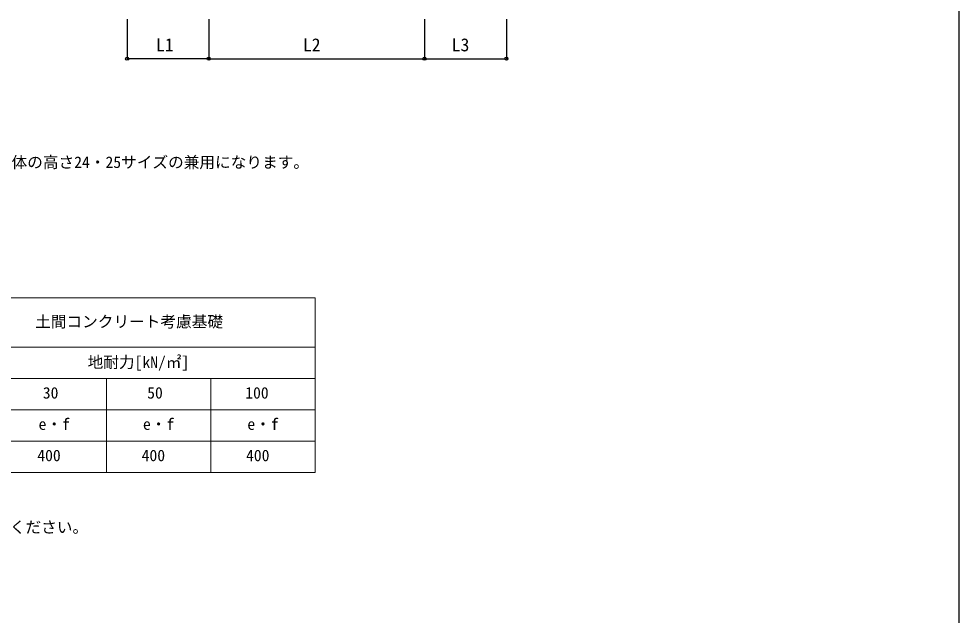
# Model space of a CAD drawing. Units: millimetres, scale not verified. Extents: x -13125 to 13125, y -19494 to 19412.
# Drawn here: x -389 to 13125, y -41 to 8529 of the extents above; entities that cross this region are included whole.
import ezdxf
from ezdxf.enums import TextEntityAlignment as Align

# ---------------------------------------------------------------- set-up
doc = ezdxf.new("R2010")
doc.units = ezdxf.units.MM
doc.header["$LTSCALE"] = 70
doc.layers.add('0-1_TABLE1', color=7, linetype='Continuous', lineweight=18)
for name, color, linetype in [('0-2_USER1', 3, 'Continuous'), ('0-6_YKK_D', 6, 'Continuous'), ('0-7_YKK_ZWAK', 7, 'Continuous')]:
    doc.layers.add(name, color=color, linetype=linetype)
doc.styles.add('ＭＳ ゴシック', font='')
doc.styles.get('ＭＳ ゴシック').set_extended_font_data('MS Gothic')

msp = doc.modelspace()

# ---------------------------------------------------------------- linework, layer by layer
at = {"layer": '0-1_TABLE1'}
for p, q in [((-6528.33, 4519.19), (3871.67, 4519.19)), ((3871.67, 4519.19), (3871.67, 2010.08)), ((-5128.33, 3810.08), (3871.67, 3810.08)), ((-5128.33, 3360.08), (3871.67, 3360.08)), ((871.67, 3360.08), (871.67, 2010.08)), ((2371.67, 3360.08), (2371.67, 2010.08)), ((-5128.33, 2910.08), (3871.67, 2910.08)), ((-6528.33, 2460.08), (3871.67, 2460.08)), ((-6528.33, 2010.08), (3871.67, 2010.08))]:
    msp.add_line(p, q, dxfattribs=at)
at = {"layer": '0-6_YKK_D'}
for p, q in [((1167.86, 8525), (1167.86, 7955)), ((2340.5, 8525), (2340.5, 7955)), ((2340.5, 8525), (2340.5, 7955)), ((5440.5, 8525), (5440.5, 7955)), ((5440.5, 8525), (5440.5, 7955)), ((6617.53, 8525), (6617.53, 7955)), ((2340.5, 7956), (1167.86, 7956)), ((2340.5, 7956), (5440.5, 7956)), ((5440.5, 7956), (6617.53, 7956))]:
    msp.add_line(p, q, dxfattribs=at)
for centre in [(1167.86, 7956), (2340.5, 7956), (2340.5, 7956), (5440.5, 7956), (5440.5, 7956), (6617.53, 7956)]:
    msp.add_circle(centre, 22.5, dxfattribs=at)
at = {"layer": '0-7_YKK_ZWAK'}
msp.add_lwpolyline([(-13125, -19494), (13125, -19494), (13125, 18756)], dxfattribs=at)

# ---------------------------------------------------------------- texts
at = {"layer": '0-1_TABLE1', "style": 'ＭＳ ゴシック'}
for s, p in [('土間コンクリート考慮基礎', (-154.68, 4046.38)), ('地耐力[kN/㎡]', (599.58, 3462.99)), ('30', (-44.52, 3022.58)), ('50', (1455.48, 3022.58)), ('100', (2864.71, 3022.58)), ('e・f', (-105.25, 2572.58)), ('e・f', (1394.75, 2572.58)), ('e・f', (2894.75, 2572.58)), ('400', (-123.78, 2122.58)), ('400', (1376.22, 2122.58)), ('400', (2876.22, 2122.58))]:
    msp.add_text(s, height=165, dxfattribs=at).set_placement(p, align=Align.BOTTOM_LEFT)
at = {"layer": '0-2_USER1', "style": 'ＭＳ ゴシック'}
for s, p in [('・本体が奥行55サイズの場合、切り詰めてご使用ください。本体の高さ24・25サイズの兼用になります。', (-6794.69, 6336.4)), ('以上で施工してください。', (-2093.82, 1092.37))]:
    msp.add_text(s, height=165, dxfattribs=at).set_placement(p, align=Align.BOTTOM_LEFT)
at = {"layer": '0-6_YKK_D', "style": 'ＭＳ ゴシック'}
for s, p in [('L1', (1581.76, 8006)), ('L2', (3692.73, 8006)), ('L3', (5831.24, 8006))]:
    msp.add_text(s, height=187, dxfattribs=at).set_placement(p, align=Align.BOTTOM_LEFT)

doc.saveas('drawing.dxf')
